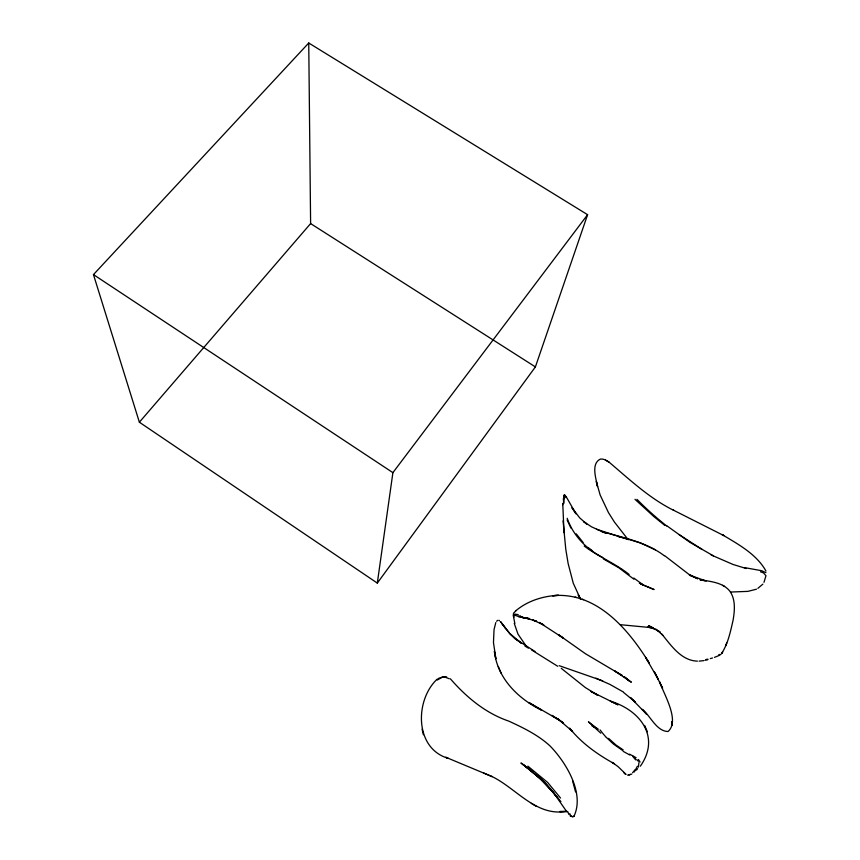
<?xml version="1.0" encoding="UTF-8"?>
<svg xmlns="http://www.w3.org/2000/svg" width="860" height="860" viewBox="0 0 860 860"><rect width="100%" height="100%" fill="white"/><g stroke="black" fill="none" stroke-linecap="round" stroke-linejoin="round"><path stroke-width="1.29" d="M562.784 504.078L564.02 532.727M562.762 504.852L562.816 503.337M563.504 499.585L564.031 495.059M377.314 583.091L392.902 472.656L587.595 214.688L308.74 43L93.46 274.598L139.374 422.217L377.314 583.091L535.393 366.908L587.595 214.688M498.026 620.243L496.553 621.232M499.391 620.92L499.262 620.339M513.753 614.524L513.979 617.125M495.79 622.608L494.038 629.628L493.468 642.56L495.887 658.76L494.382 651.364C497.327 678.282 518.29 698.943 541.692 710.22L528.782 702.491L558.731 719.777L551.841 715.37L563.59 723.12L557.345 718.444L572.577 731.495L569.61 728.173C581.672 743.32 597.582 754.478 614.362 763.766L612.406 762.444L618.243 766.797L626.112 774.43M638.389 767.152L638.915 762.659M564.214 495.231L563.676 503.444L563.429 498.392M721.282 653.966C728.033 643.957 730.452 631.595 733.118 620.06C734.741 610.331 735.805 598.958 729.43 590.648C722.228 582.263 710.091 581.435 699.954 579.758L704.953 580.822M637.389 766.271L634.304 772M726.743 643.033L725.603 645.795L726.173 644.419M513.345 613.911L513.764 613.159M763.981 582.317L765.97 575.727L763.454 572.835L760.476 571.792M635.013 769.797L632.551 772.764M640.345 766.195C660.663 737.332 640.678 710.328 610.245 701.093L618.007 704.845L590.766 691.354L597.872 695.342L585.241 687.484L561.258 668.327M636.54 770.087L637.582 768.636M514.173 612.578L516.054 610.557M762.884 584.112L757.886 588.337M139.374 422.217L310.611 223.578L308.74 43M573.695 816.581L574.426 815.871L573.921 816.355C584.972 793.307 565.934 762.239 549.991 745.899C538.048 734.956 523.342 727.796 508.754 721.11C485.319 713.08 466.346 697.137 450.339 678.766M515.645 610.922C527.449 600.85 543.273 595.926 558.613 595.335L552.55 595.722C596.292 591.422 628.434 629.176 649.096 662.877L645.527 657.266L658.255 679.336L654.266 671.638M437.116 679.196C414.853 700.072 414.369 748.254 448.071 758.316L445.727 757.23L492.2 776.644L483.815 773.065M437.288 680.024L442.803 676.938L446.662 676.884M719.132 655.288L720.476 654.567M719.325 655.406L714.434 657.384M631.756 774.097L627.596 775.139M629.015 775.086L630.455 774.409M756.488 589.197L747.845 591.379L730.871 592.024M438.138 678.54L443.792 676.594L449.232 678.766M518.214 614.642L514.936 614.137M710.306 658.599L712.51 657.986M520.515 615.878L517.408 616.136L514.13 614.997M705.082 660.319L707.866 659.695M706.038 659.47L707.845 659.158M718.917 654.557L720.293 654.524M703.813 660.63L699.062 661.136M572.308 816.516L570.664 815.71L569.804 813.657M572.846 816.989L570.029 815.828M567.342 811.485L559.742 811.55L566.084 811.421C535.759 816.516 516.387 788.297 491.866 776.472M697.406 661.146C681.034 660.641 670.972 645.183 661.576 633.809M651.901 627.692L620.296 624.693M525.127 617.781L518.429 616.76M526.374 617.942L528.954 618.329M522.912 617.534L520.182 617.039L529.706 618.953L526.492 618.254L536.629 621.275L532.566 619.92L543.778 624.951L539.231 622.457L563.364 638.131M525.094 618.007L521.386 617.168L523.643 617.684M744.136 567.546L761.68 570.717L765.927 572.653M618.211 536.575L623.812 537.919M624.941 538.21L640.345 542.907L655.449 549.873M746.308 568.546L732.989 564.439L711.145 554.958M647.515 627.015L656.868 629.584M601.839 531.587C623.274 537.769 646.064 541.897 664.286 555.732M706.232 581.005L689.344 575.103L697.729 578.78L688.677 574.179L664.479 555.549M628.692 539.671L596.517 529.244M575.168 597.034L576.49 597.453M582.252 599.216L583.607 599.646M765.938 571.008C756.606 554.184 738.278 544.294 722.174 534.64L723.916 535.63L673.262 510.087L673.81 510.399C649.472 498.359 629.724 479.654 609.235 462.282C606.59 460.691 603.602 458.455 600.323 459.111C590.745 463.701 596.152 478.837 597.539 486.556L596.303 481.503L600.162 495.037L608.482 512.625L614.438 522.074L627.112 538.328M640.646 583.929L642.979 584.768L639.335 583.155M559.161 665.672L602.72 680.851M605.859 533.383L591.422 526.771L583.521 521.493L586.692 523.998L579.747 517.924L571.975 507.733L575.963 513.839L566.127 496.575M595.84 678.164L609.901 684.399L623.403 692.031M640.99 584.069L654.095 589.551L643.549 585.155L633.766 578.038M653.31 627.897L648.558 625.65L660.168 632.111M629.477 754.155L634.153 756.553M597.764 728.818L592.045 725.894L598.162 729.28M713.349 555.818L690.064 542.434L667.134 525.997M629.799 755.005L623.134 751.339M603.312 558.871L618.985 567.869L633.863 579.178M531.62 649.977L557.721 666.285M659.717 631.713L657.427 630.391L663.049 635.486M722.583 585.294L724.593 586.455M524.976 646.107L528.405 648.128M535.049 651.547L515.914 639.216L521.622 643.42L510.302 634.035L515.376 638.905L510.109 633.82L502.132 623.822L505.68 628.682M531.297 803.347L536.285 806.325M605.537 460.057L609.235 462.282M602.795 557.549C586.52 549.26 573.244 535.759 567.192 518.279M622.533 750.404L613.535 744.136L606.44 737.471M702.093 549.465L679.034 534.544M623.221 749.952L615.792 744.867L608.611 738.385M635.142 757.112L636.11 757.714M310.611 223.578L535.393 366.908M93.46 274.598L392.902 472.656M600.785 733.193L588.455 721.82L597.044 728.463M563.375 638.131L558.548 634.745L585.413 653.707L622.103 675.455L614.803 671.004L631.358 682.227L624.005 676.616L629.208 680.851L626.467 678.389M584.198 546.046C598.409 556.689 615.19 563.343 629.122 574.437M533.351 772.291L520.934 763.003L531.727 770.893L522.923 764.443L542.574 780.428L525.127 766.034L543.95 781.869L560.903 801.628M527.879 766.163L547.691 782.492L560.537 798.037M587.939 547.412L592.465 550.862M623.629 692.493L635.572 702.287L630.358 697.524L646.688 714.284L642.269 709.36C650.472 715.724 656.201 731.183 668.037 731.527C680.314 720.841 663.608 693.579 659.523 681.787L662.608 688.279L654.976 672.993M664.92 525.481L653.987 516.688L634.981 499.337M593.884 726.345L594.518 726.872M537.07 775.451L551.357 789.856L537.07 775.451L552.442 791.254L558.054 798.532L547.003 785.019L539.059 777.225L553.603 792.694L566.847 811.84M623.586 772.42L625.424 774.279M633.239 756.95L636.056 759.95L632.917 756.252M638.399 759.477L640.055 762.024M509.776 633.755L500.584 621.683L501.971 623.564M576.232 533.845L583.091 542.445M525.997 645.806L518 634.153L514.237 623.371M637.292 760.004L638.313 761.315M600.043 729.893L602.43 732.892A51.772 28.004 50.4 0 0 606.386 737.547M564.73 494.79L565.213 495.876M568.868 814.409L567.675 811.485M579.909 597.99L578.178 594.894L580.489 599.011L573.297 583.295L568.137 563.537L565.762 549.142L563.074 520.837M567.095 519.956L570.976 528.126M644.624 725.41L647.365 731.753M498.273 666.521L501.165 673.262M565.418 495.51L565.901 497.65M514.861 623.532L513.173 614.932M575.555 791.899L572.545 780.719M422.099 729.194L423.378 734.741M666.898 526.148A252.173 163.12 22.9 0 1 636.991 499.37M672.004 721.755L671.757 725.496L672.004 721.755M722.013 652.933L721.637 653.503L722.679 651.955L722.013 652.933"/></g></svg>
